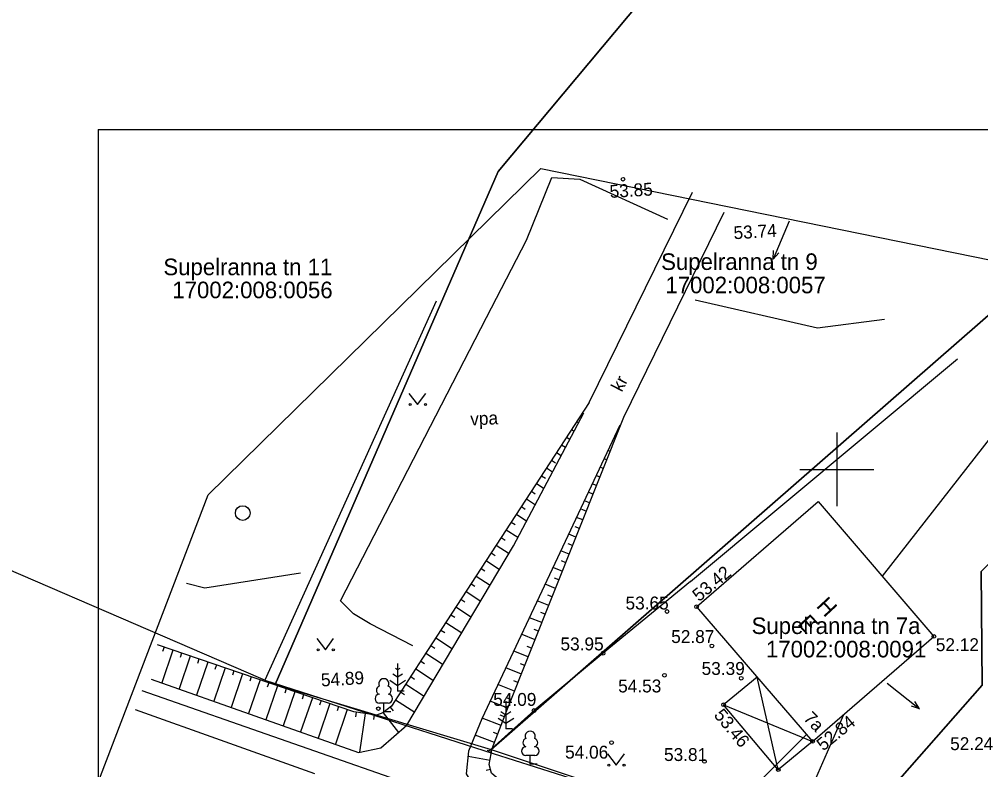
# Model space of a CAD drawing. Extents: x 641418 to 642196, y 6456526 to 6456910.
# Drawn here: x 641705.6 to 641757.8, y 6456733.7 to 6456774.4 of the extents above; entities that cross this region are included whole.
import ezdxf

# ---------------------------------------------------------------- set-up
doc = ezdxf.new("R2010")
doc.units = 0
for name, color, linetype in [('AED', 7, 'Continuous'), ('HALJASTUS', 7, 'Continuous'), ('HOONE', 7, 'Continuous'), ('HOONEDET', 7, 'Continuous'), ('KORGUS', 7, 'Continuous'), ('KTRASS', 7, 'Continuous'), ('MOOTPIIR', 7, 'Continuous'), ('MPOHULIIN', 7, 'Continuous'), ('PIIR', 7, 'Continuous'), ('PUU', 7, 'Continuous'), ('RELJEEF', 7, 'Continuous'), ('TEE', 7, 'Continuous'), ('VORK', 7, 'Continuous'), ('VORMISTUS', 7, 'Continuous'), ('VTRASS', 7, 'Continuous')]:
    doc.layers.add(name, color=color, linetype=linetype)

msp = doc.modelspace()

# ---------------------------------------------------------------- linework, layer by layer
at = {"layer": 'AED'}
for points in [[(641728.261, 6456759.125), (641718.956, 6456738.563), (641731.352, 6456734.589), (641750.717, 6456728.448), (641763.373, 6456722.847)], [(641742.05, 6456743.92), (641756.542, 6456756.003)], [(641742.05, 6456743.92), (641737.31, 6456740.03), (641733.57, 6456736.92), (641731.09, 6456734.69)]]:
    msp.add_lwpolyline(points, dxfattribs=at)
at = {"layer": 'HALJASTUS'}
for p, q in [((641726.777, 6456754.119), (641727.241, 6456753.512)), ((641727.241, 6456753.512), (641727.686, 6456754.119)), ((641721.779, 6456740.822), (641722.243, 6456740.216)), ((641722.243, 6456740.216), (641722.688, 6456740.822)), ((641737.559, 6456734.566), (641738.023, 6456733.959)), ((641738.023, 6456733.959), (641738.468, 6456734.566))]:
    msp.add_line(p, q, dxfattribs=at)
for points in [[(641726.993, 6456740.426), (641724.663, 6456741.626), (641723.766, 6456742.157), (641723.058, 6456742.869), (641730.982, 6456758.245), (641733.154, 6456762.433), (641734.539, 6456765.831), (641736.045, 6456765.741), (641740.814, 6456763.566)], [(641742.305, 6456759.187), (641748.952, 6456757.685), (641752.586, 6456758.14)], [(641714.708, 6456743.834), (641715.705, 6456743.577), (641720.885, 6456744.382)], [(641750.358, 6456736.691), (641747.327, 6456729.738)]]:
    msp.add_lwpolyline(points, dxfattribs=at)
for centre, radius in [((641726.84, 6456753.512), 0.055), ((641727.669, 6456753.512), 0.055), ((641717.753, 6456747.628), 0.4), ((641721.842, 6456740.216), 0.055), ((641722.671, 6456740.216), 0.055), ((641737.621, 6456733.959), 0.055), ((641738.45, 6456733.959), 0.055)]:
    msp.add_circle(centre, radius, dxfattribs=at)
at = {"layer": 'HOONE'}
for p, q in [((641742.39, 6456742.55), (641748.98, 6456748.25)), ((641748.98, 6456748.25), (641755.27, 6456740.94)), ((641742.39, 6456742.55), (641748.68, 6456735.24)), ((641748.68, 6456735.24), (641755.27, 6456740.94)), ((641745.68, 6456738.73), (641743.85, 6456737.23)), ((641746.82, 6456733.71), (641743.85, 6456737.23)), ((641748.68, 6456735.24), (641746.82, 6456733.71))]:
    msp.add_line(p, q, dxfattribs=at)
at = {"layer": 'HOONEDET'}
for p, q in [((641746.82, 6456733.71), (641745.68, 6456738.73)), ((641743.85, 6456737.23), (641748.68, 6456735.24))]:
    msp.add_line(p, q, dxfattribs=at)
at = {"layer": 'KORGUS'}
for centre in [(641738.395, 6456765.734), (641742.39, 6456742.55), (641740.78, 6456742.29), (641755.27, 6456740.94), (641743.22, 6456740.42), (641737.31, 6456740.03), (641740.64, 6456738.83), (641744.81, 6456738.67), (641743.85, 6456737.23), (641725.115, 6456737.019), (641733.57, 6456736.92), (641737.77, 6456735.18), (641748.68, 6456735.24), (641742.81, 6456734.16), (641746.82, 6456733.71)]:
    msp.add_circle(centre, 0.1, dxfattribs=at)
at = {"layer": 'KTRASS'}
for p, q in [((641712.274, 6456738.006), (641740.353, 6456728.22)), ((641745.27, 6456732.54), (641748.36, 6456735.61))]:
    msp.add_line(p, q, dxfattribs=at)
at = {"layer": 'MOOTPIIR'}
msp.add_lwpolyline([(641834.907, 6456673.613), (641808.79, 6456670.135), (641790.782, 6456674.245), (641776.881, 6456682.78), (641766.561, 6456688.892), (641723.699, 6456717.239), (641709.246, 6456731.281), (641715.88, 6456748.615), (641733.941, 6456766.319), (641766.561, 6456759.68), (641771.905, 6456734.231), (641783.332, 6456728.699), (641799.734, 6456746.956), (641796.601, 6456751.197), (641798.996, 6456754.701), (641816.689, 6456746.403), (641830.142, 6456733.309), (641813.371, 6456719.663), (641820.19, 6456705.832), (641828.483, 6456706.57), (641828.852, 6456713.208), (641836.592, 6456720.032)], dxfattribs=at)
at = {"layer": 'MPOHULIIN'}
for p, q in [((641747.42, 6456763.47), (641746.54, 6456761.41)), ((641747.51, 6456763.7), (641747.51, 6456763.7)), ((641746.54, 6456761.41), (641746.57, 6456761.87)), ((641746.54, 6456761.41), (641746.85, 6456761.75)), ((641752.53, 6456738.55), (641752.53, 6456738.55)), ((641752.73, 6456738.4), (641754.49, 6456737.01)), ((641754.49, 6456737.01), (641754.24, 6456737.4)), ((641754.49, 6456737.01), (641754.05, 6456737.16))]:
    msp.add_line(p, q, dxfattribs=at)
at = {"layer": 'PIIR'}
for points in [[(641697.3, 6456747.91), (641719.52, 6456738.33), (641731.61, 6456766.16), (641747.86, 6456785.57), (641703.78, 6456818.14), (641672.79, 6456764.25)], [(641719.52, 6456738.33), (641731.23, 6456734.8), (641761.63, 6456761.32), (641768.79, 6456755.21), (641780.45, 6456745.27), (641788.24, 6456755.82), (641747.86, 6456785.57), (641731.61, 6456766.16)], [(641749.48, 6456728.73), (641757.88, 6456738.3), (641757.83, 6456744.46), (641768.79, 6456755.21), (641761.63, 6456761.32), (641731.23, 6456734.8)], [(641763.39, 6456722.64), (641780.45, 6456745.27), (641768.79, 6456755.21), (641757.83, 6456744.46), (641757.88, 6456738.3), (641749.48, 6456728.73), (641750.73, 6456728.32)]]:
    msp.add_lwpolyline(points, close=True, dxfattribs=at)
at = {"layer": 'PUU'}
for p, q in [((641726.163, 6456739.471), (641726.163, 6456737.971)), ((641726.163, 6456738.721), (641725.897, 6456738.899)), ((641726.163, 6456739.121), (641726.039, 6456739.204)), ((641726.288, 6456739.204), (641726.163, 6456739.121)), ((641726.43, 6456738.899), (641726.163, 6456738.721)), ((641725.739, 6456738.561), (641726.163, 6456738.278)), ((641726.163, 6456738.278), (641726.587, 6456738.561)), ((641726.523, 6456737.971), (641726.163, 6456737.971)), ((641725.65, 6456737.323), (641725.17, 6456737.323)), ((641725.41, 6456736.848), (641725.41, 6456737.323)), ((641732.037, 6456737.417), (641732.037, 6456735.917)), ((641725.79, 6456736.848), (641725.41, 6456736.848)), ((641732.037, 6456736.667), (641731.771, 6456736.845)), ((641732.037, 6456737.067), (641731.913, 6456737.15)), ((641732.162, 6456737.15), (641732.037, 6456737.067)), ((641732.304, 6456736.845), (641732.037, 6456736.667)), ((641731.613, 6456736.507), (641732.037, 6456736.224)), ((641732.037, 6456736.224), (641732.462, 6456736.507)), ((641732.397, 6456735.917), (641732.037, 6456735.917)), ((641733.6, 6456734.479), (641733.12, 6456734.479)), ((641733.36, 6456734.004), (641733.36, 6456734.479)), ((641733.74, 6456734.004), (641733.36, 6456734.004))]:
    msp.add_line(p, q, dxfattribs=at)
for centre, radius, start, end in [((641725.41, 6456738.368), 0.277, 332.5799, 207.4201), ((641725.173, 6456737.56), 0.238, 90.0016, 269.3953), ((641725.24, 6456738.02), 0.233, 109.0217, 253.1415), ((641725.58, 6456738.02), 0.233, 286.8508, 70.9859), ((641725.648, 6456737.56), 0.238, 270.6047, 89.9984), ((641733.36, 6456735.524), 0.277, 332.5799, 207.4201), ((641733.19, 6456735.177), 0.233, 109.0217, 253.1415), ((641733.53, 6456735.177), 0.233, 286.8508, 70.9859), ((641733.123, 6456734.717), 0.238, 90.0016, 269.3953), ((641733.598, 6456734.717), 0.238, 270.6047, 89.9984)]:
    msp.add_arc(centre, radius, start, end, dxfattribs=at)
at = {"layer": 'RELJEEF'}
for p, q in [((641735.88, 6456752.588), (641735.983, 6456752.521)), ((641735.607, 6456752.169), (641735.749, 6456752.077)), ((641735.061, 6456751.331), (641735.27, 6456751.195)), ((641735.334, 6456751.75), (641735.514, 6456751.633)), ((641734.788, 6456750.912), (641735.045, 6456750.745)), ((641737.693, 6456750.974), (641737.577, 6456751.02)), ((641734.515, 6456750.493), (641734.724, 6456750.357)), ((641737.508, 6456750.509), (641737.364, 6456750.567)), ((641734.242, 6456750.074), (641734.576, 6456749.857)), ((641737.322, 6456750.045), (641737.151, 6456750.113)), ((641733.696, 6456749.237), (641734.107, 6456748.969)), ((641733.969, 6456749.656), (641734.178, 6456749.519)), ((641737.137, 6456749.581), (641736.938, 6456749.66)), ((641733.423, 6456748.818), (641733.632, 6456748.681)), ((641736.767, 6456748.652), (641736.534, 6456748.744)), ((641736.952, 6456749.116), (641736.724, 6456749.207)), ((641733.15, 6456748.399), (641733.638, 6456748.081)), ((641736.581, 6456748.187), (641736.298, 6456748.3)), ((641732.877, 6456747.98), (641733.086, 6456747.844)), ((641736.396, 6456747.723), (641736.164, 6456747.815)), ((641732.331, 6456747.142), (641732.54, 6456747.006)), ((641732.604, 6456747.561), (641733.169, 6456747.193)), ((641736.211, 6456747.258), (641735.872, 6456747.394)), ((641732.058, 6456746.723), (641732.686, 6456746.314)), ((641736.026, 6456746.794), (641735.794, 6456746.887)), ((641731.785, 6456746.305), (641731.994, 6456746.168)), ((641735.841, 6456746.33), (641735.445, 6456746.487)), ((641731.512, 6456745.886), (641732.21, 6456745.43)), ((641735.47, 6456745.401), (641735.019, 6456745.581)), ((641735.655, 6456745.865), (641735.423, 6456745.958)), ((641730.966, 6456745.048), (641731.698, 6456744.57)), ((641731.239, 6456745.467), (641731.448, 6456745.33)), ((641730.693, 6456744.629), (641730.902, 6456744.493)), ((641735.1, 6456744.472), (641734.592, 6456744.674)), ((641735.285, 6456744.936), (641735.053, 6456745.029)), ((641730.42, 6456744.21), (641731.186, 6456743.711)), ((641734.914, 6456744.007), (641734.682, 6456744.1)), ((641730.147, 6456743.791), (641730.356, 6456743.655)), ((641734.729, 6456743.543), (641734.166, 6456743.768)), ((641729.6, 6456742.954), (641729.81, 6456742.817)), ((641729.873, 6456743.372), (641730.674, 6456742.851)), ((641734.544, 6456743.079), (641734.312, 6456743.171)), ((641729.327, 6456742.535), (641730.162, 6456741.991)), ((641734.359, 6456742.614), (641733.74, 6456742.861)), ((641729.054, 6456742.116), (641729.264, 6456741.979)), ((641733.988, 6456741.685), (641733.313, 6456741.955)), ((641734.174, 6456742.15), (641733.941, 6456742.242)), ((641728.781, 6456741.697), (641729.65, 6456741.131)), ((641728.235, 6456740.859), (641729.138, 6456740.271)), ((641728.508, 6456741.278), (641728.718, 6456741.142)), ((641733.618, 6456740.756), (641732.921, 6456741.034)), ((641733.803, 6456741.221), (641733.571, 6456741.314)), ((641713.486, 6456740.356), (641713.405, 6456740.119)), ((641727.962, 6456740.44), (641728.172, 6456740.304)), ((641733.433, 6456740.292), (641733.2, 6456740.385)), ((641713.959, 6456740.194), (641713.355, 6456738.42)), ((641714.906, 6456739.872), (641714.298, 6456738.087)), ((641714.433, 6456740.033), (641714.352, 6456739.797)), ((641727.689, 6456740.021), (641728.626, 6456739.411)), ((641733.247, 6456739.828), (641732.46, 6456740.142)), ((641715.852, 6456739.549), (641715.241, 6456737.753)), ((641715.379, 6456739.711), (641715.299, 6456739.474)), ((641716.326, 6456739.388), (641716.245, 6456739.152)), ((641727.416, 6456739.602), (641727.626, 6456739.466)), ((641733.062, 6456739.363), (641732.83, 6456739.456)), ((641716.799, 6456739.227), (641716.183, 6456737.42)), ((641717.746, 6456738.904), (641717.126, 6456737.087)), ((641717.272, 6456739.066), (641717.192, 6456738.829)), ((641727.144, 6456739.183), (641728.114, 6456738.552)), ((641732.877, 6456738.899), (641732.034, 6456739.235)), ((641718.692, 6456738.582), (641718.069, 6456736.754)), ((641718.219, 6456738.743), (641718.138, 6456738.507)), ((641719.639, 6456738.259), (641719.012, 6456736.421)), ((641719.165, 6456738.421), (641719.085, 6456738.184)), ((641726.598, 6456738.345), (641727.602, 6456737.692)), ((641726.871, 6456738.764), (641727.08, 6456738.628)), ((641732.507, 6456737.97), (641731.608, 6456738.328)), ((641732.692, 6456738.434), (641732.46, 6456738.527)), ((641720.585, 6456737.937), (641719.955, 6456736.087)), ((641720.112, 6456738.098), (641720.031, 6456737.862)), ((641721.059, 6456737.776), (641720.978, 6456737.539)), ((641726.325, 6456737.926), (641726.535, 6456737.79)), ((641721.532, 6456737.614), (641720.898, 6456735.754)), ((641722.478, 6456737.292), (641721.841, 6456735.421)), ((641722.005, 6456737.453), (641721.925, 6456737.217)), ((641726.052, 6456737.507), (641727.089, 6456736.832)), ((641732.136, 6456737.041), (641731.181, 6456737.422)), ((641732.321, 6456737.505), (641732.089, 6456737.598)), ((641723.425, 6456736.969), (641722.784, 6456735.088)), ((641722.952, 6456737.131), (641722.871, 6456736.894)), ((641723.904, 6456736.831), (641723.867, 6456736.584)), ((641724.398, 6456736.757), (641724.084, 6456734.652)), ((641724.893, 6456736.684), (641724.856, 6456736.436)), ((641725.368, 6456736.796), (641726.21, 6456735.726)), ((641725.761, 6456737.105), (641725.916, 6456736.909)), ((641731.775, 6456736.109), (641730.749, 6456736.504)), ((641731.955, 6456736.575), (641731.721, 6456736.665)), ((641731.595, 6456735.642), (641731.362, 6456735.732)), ((641731.415, 6456735.176), (641730.368, 6456735.579)), ((641731.264, 6456734.701), (641731.018, 6456734.746)), ((641731.175, 6456734.209), (641729.984, 6456734.425)), ((641731.204, 6456733.721), (641730.961, 6456733.66))]:
    msp.add_line(p, q, dxfattribs=at)
for points in [[(641736.563, 6456753.635), (641727.516, 6456739.755), (641725.821, 6456737.153), (641725.36, 6456736.79), (641725.011, 6456736.666), (641723.775, 6456736.85), (641713.121, 6456740.48)], [(641712.787, 6456738.62), (641724.043, 6456734.643), (641725.256, 6456734.899), (641726.666, 6456736.121), (641732.457, 6456745.845), (641736.275, 6456753.074)], [(641738.227, 6456752.403), (641730.731, 6456736.465), (641730.015, 6456734.719), (641729.885, 6456733.484), (641730.507, 6456732.42), (641735.277, 6456730.865), (641743.094, 6456728.462)], [(641743.695, 6456728.274), (641732.977, 6456732.486), (641732.287, 6456732.781), (641731.776, 6456733.067), (641731.254, 6456733.52), (641731.136, 6456733.993), (641731.293, 6456734.86), (641732.086, 6456736.915), (641738.431, 6456752.824)]]:
    msp.add_lwpolyline(points, dxfattribs=at)
at = {"layer": 'TEE'}
for p, q in [((641736.561, 6456753.634), (641742.17, 6456765.035)), ((641738.43, 6456752.822), (641743.886, 6456763.957)), ((641711.921, 6456736.972), (641721.651, 6456733.507))]:
    msp.add_line(p, q, dxfattribs=at)
at = {"layer": 'VORK'}
for p, q in [((641750, 6456752), (641750, 6456748)), ((641748, 6456750), (641752, 6456750))]:
    msp.add_line(p, q, dxfattribs=at)
at = {"layer": 'VORMISTUS'}
for q in [(641709.912, 6456562.613), (642088.962, 6456768.442)]:
    msp.add_line((641709.912, 6456768.442), q, dxfattribs=at)
at = {"layer": 'VTRASS'}
msp.add_lwpolyline([(641773.06, 6456770.57), (641771.84, 6456769), (641752.46, 6456744.21)], dxfattribs=at)

# ---------------------------------------------------------------- texts
at = {"layer": 'HALJASTUS'}
msp.add_text('vpa', height=0.7, rotation=2.5631, dxfattribs=at).set_placement((641730.118, 6456752.38))
at = {"layer": 'HOONE'}
for s, height, rotation, p in [('H', 0.9, 312.906, (641748.84, 6456742.56)), ('E', 0.9, 312.906, (641747.83, 6456741.6)), ('7a', 0.7, 313.6011, (641748.15, 6456736.46))]:
    msp.add_text(s, height=height, rotation=rotation, dxfattribs=at).set_placement(p)
at = {"layer": 'KORGUS'}
for s, rotation, p in [('53.85', 3.3731, (641737.688, 6456764.722)), ('53.74', 3.3731, (641744.413, 6456762.48)), ('53.42', 39.5675, (641742.52, 6456742.79)), ('54.89', 3.3731, (641722.019, 6456738.221)), ('53.46', 309.6266, (641743.29, 6456736.65)), ('52.84', 39.2773, (641749.26, 6456734.69))]:
    msp.add_text(s, height=0.7, rotation=rotation, dxfattribs=at).set_placement(p)
for s, p in [('53.65', (641738.53, 6456742.4)), ('53.95', (641735, 6456740.18)), ('52.87', (641741.01, 6456740.58)), ('52.12', (641755.37, 6456740.14)), ('53.39', (641742.66, 6456738.85)), ('54.53', (641738.13, 6456737.9)), ('54.09', (641731.35, 6456737.17)), ('52.24', (641756.15, 6456734.77)), ('54.06', (641735.25, 6456734.31)), ('53.81', (641740.62, 6456734.18))]:
    msp.add_text(s, height=0.7, dxfattribs=at).set_placement(p)
at = {"layer": 'PIIR'}
for s, p in [('Supelranna tn 9', (641740.464, 6456760.816)), ('Supelranna tn 11', (641713.447, 6456760.532)), ('17002:008:0056', (641713.933, 6456759.282)), ('17002:008:0057', (641740.695, 6456759.55)), ('Supelranna tn 7a', (641745.373, 6456741.068)), ('17002:008:0091', (641746.153, 6456739.8))]:
    msp.add_text(s, height=0.9, dxfattribs=at).set_placement(p)
at = {"layer": 'TEE'}
msp.add_text('kr', height=0.7, rotation=62.5921, dxfattribs=at).set_placement((641738.327, 6456754.157))

doc.saveas('drawing.dxf')
